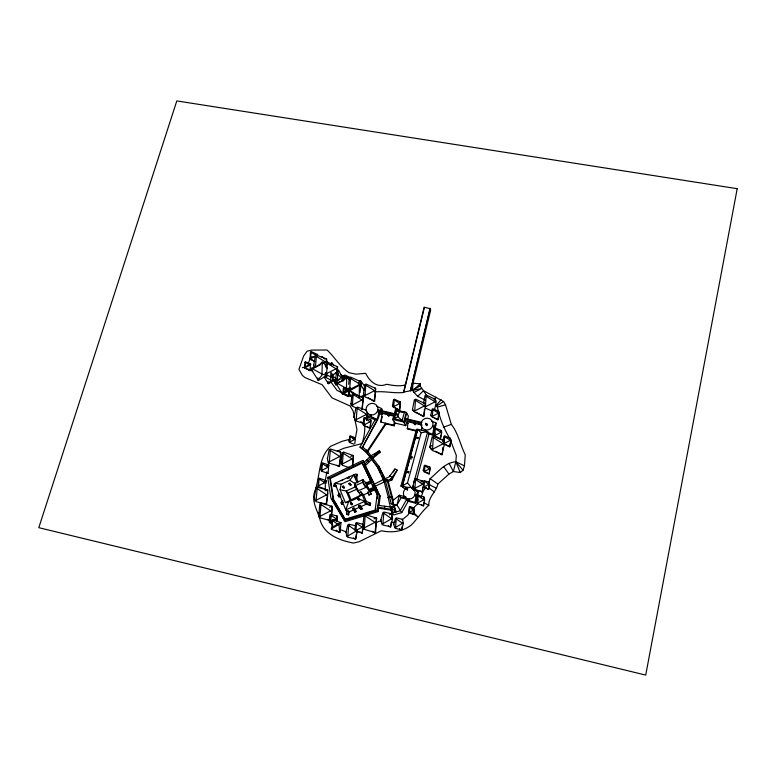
<?xml version="1.0" encoding="UTF-8"?>
<svg xmlns="http://www.w3.org/2000/svg" width="776" height="776" viewBox="0 0 776 776"><rect width="100%" height="100%" fill="white"/><g stroke="black" fill="none" stroke-linecap="round" stroke-linejoin="round"><path stroke-width="1.16" d="M363.042 524.498L363.013 528.514L376.244 521.705L376.02 517.815L374.022 518.843M318.402 484.855L318.451 478.511L325.357 483.05L325.251 489.375M341.915 381.501L341.974 378.125L335.795 372.965M329.334 519.891L329.286 522.452L336.997 518.475L336.968 515.953M359.142 397.681L359.395 386.176M407.584 419.166L408.409 416.159L406.343 412.444L395.44 409.873L392.772 419.428L394.994 423.056L405.8 425.626L406.517 422.988L405.043 420.417L405.557 418.574L421.95 422.454M328.122 381.307L328.054 383.587L330.605 380.774L330.838 372.722M331.585 364.846L331.643 362.683L330.275 364.274M317.811 377.863L317.733 380.114L321.914 375.293L322.331 361.665L320.245 364.157M450.177 443.135L449.973 446.724L444.182 444.299L444.667 435.86L450.449 438.353M318.985 512.742L318.732 516.971L331.808 510.239L331.856 506.117L329.703 507.213M442.844 447.51L442.436 454.59L432.494 450.555L433.357 436.219L443.261 440.419M321.206 468.791L321.08 470.838L328.685 466.919L328.733 464.911L326.58 466.017M440.826 435.249L440.613 438.828L434.764 436.345L435.268 427.954L441.098 430.486M423.861 502.576L423.667 505.787L417.614 503.779L418.157 495.146L424.191 497.212L424.055 499.356M435.181 401.677L435.326 399.339L426.16 395.013L425.345 408.021L431.485 410.814M424.453 409.272L424.016 416.314L414.675 412.163L415.519 399.126L424.821 403.404M422.736 487.231L422.445 491.965L414.869 489.326L415.558 478.569L423.104 481.314M325.542 372.47L325.416 374.245L337.143 368.202L337.104 366.514M349.928 439.274L342.177 441.263L330.673 446.268C317.801 458.005 320.459 476.551 314.687 491.615C311.06 501.917 318.044 511.025 320.304 520.715C324.872 535.023 340.024 540.455 353.361 543.054L359.055 541.755L381.394 530.736C391.492 533.015 402.569 531.735 411.018 525.284C417.459 519.105 421.824 511.219 428.769 505.389C428.391 496.756 436.209 491.935 437.868 484.049L448.955 474.049L453.368 471.527L460.265 472.506L463.059 470.246L464.446 465.842L465.26 454.814C460.246 444.852 458.335 433.299 451.312 424.385L445.531 404.839L443.581 401.502L423.531 390.716L420.029 385.895L420.359 383.897L412.832 383.15L412.599 390.357L414.035 392.443L417.701 396.352L425.132 400.057M366.621 418.633L366.796 416.324M362.324 409.214L363.226 397.613L359.918 396.177M413.88 511.142L413.627 514.372L409.398 513.033L409.903 506.534L413.075 507.562M352.663 466.415L353.507 455.687L343.341 451.991L342.264 465.241L349.074 467.608M360.947 386.467L361.306 381.918L350.636 377.107L349.52 390.891L353.808 392.753M402.181 526.38L401.91 529.872L395.459 528.398L396.313 517.854L401.667 519.134M336.881 521.54L337.317 516.185L330.673 514.265M348.967 392.132L348.608 396.488L343.448 394.276L343.991 387.699L349.142 389.95M330.576 515.342L329.955 522.898L332.176 523.519M331.74 514.915L332.438 506.495L321.109 503.129L319.858 517.728L330.11 520.609M344.389 379.619L344.777 375.002L351.111 377.854M391.23 522.132L390.842 526.826L382.801 524.983L383.887 511.985L391.899 513.916L391.511 518.611M326.133 483.167L326.337 480.771L319.178 478.132L318.441 486.61L325.629 489.171M337.143 372.529L337.628 366.835L327.53 362.227L326.434 374.886L333.525 378.019M326.318 363.527L326.715 359.055L316.501 355.088L315.395 367.485M326.007 367.378L326.415 362.799L337.036 369.415L336.687 372.829M356.339 534.286L355.912 538.981L347.629 537.235L348.822 524.217L355.893 525.798M321.167 469.208L321.739 463.233L328.617 467.724L327.996 473.67M318.917 513.47L319.867 503.769L331.701 511.627L330.731 520.056M362.984 525.226L364.022 515.128L376.137 523.121L374.915 533.131L371.927 531.153M343.467 380.774L344.059 375.361L349.889 378.989M409.68 458.694L410.165 456.055L412.172 456.54M329.296 520.318L329.936 514.643L336.93 519.299L336.658 521.559M348.657 384.314L349.433 377.728L361.044 384.954L360.035 392.598M348.802 392.491L348.308 396.643L343.749 393.772M341.071 462.089L342.197 452.583L353.138 459.644L352.352 465.551M342.934 380.938L343.525 376.214L340.519 374.595M349.093 441.137L349.714 436.17L355.292 439.74L354.758 443.697M416.77 431.223L407.458 429.002L407.914 421.727L422.173 425.112M378.174 511.607L377.223 510.608L379.289 495.185L362.79 460.459L327.705 477.385L330.974 498.299L345.145 521.676L378.174 511.607L378.62 508.202L377.679 507.184L391.686 509.366M379.027 505.186L380.221 496.252L364.584 464.232L370.831 458.092L378.116 467.802L380.657 473.137M363.527 393.577L364.749 384.556L375.603 391.298L374.1 401.415L368.251 397.758M361.8 409.563L363.003 400.668L352.178 393.888L350.946 403.947L352.896 405.169M363.216 481.964L362.625 482.226L365.583 487.532L358.24 490.82L355.34 485.64L362.722 482.332L362.353 479.927L362.935 479.665C363.022 485.718 369.201 488.928 371.229 494.06L369.075 495.03L367.669 492.304L374.604 489.19L377.194 494.661L375.128 510.065L344.971 519.26L333.04 498.822L329.751 477.909L361.888 462.389L370.627 480.363M375.603 510.569L375.923 508.202M377.194 498.745L377.505 496.378M421.436 430.622L421.872 427.314M363.003 424.055L363.876 417.779L370.802 422.154L369.88 428.41L366.932 426.538M354.991 528.582L355.835 522.937L362.916 527.632L362.023 533.248L360.015 531.919M394.994 423.056L394.218 425.84L393.801 425.17L380.793 422.066L382.161 413.365L394.111 416.188M421.339 430.389L421.872 427.052M418.07 491.101L418.574 491.839L415.519 503.158L415.005 502.46L416.023 496.048L418.07 491.101L412.725 489.239L407.497 482.876L421.155 432.736L417.721 429.274L410.165 456.055M393.801 425.17L394.315 421.95M313.688 365.768L315.308 355.699L326.647 362.761L326.075 366.107M410.465 456.53L417.721 429.274L427.702 431.65L429.002 434.143L433.221 435.142L432.775 434.269L433.862 427.586L435.87 422.794L431.689 421.242M392.443 405.945L393.529 399.543L400.513 403.879L399.368 410.261L395.411 407.788M325.27 480.8L326.841 471.721M314.348 496.97L316.026 487.823L327.753 495.573L325.959 504.672L324.019 503.391M353.245 438.43L355.457 437.858L356.96 429.661L353.167 411.096L350.102 405.993L332.041 397.884L322.098 384.702L305.007 377.582L302.388 375.448L298.935 369.395L303.659 355.971L307.131 351.188L311.409 350.112L327.074 350.024C334.98 357.426 339.869 366.679 349.142 372.761L356.106 374.168L365.661 373.295C369.512 381.375 377.126 388.378 386.594 384.275C392.84 385.42 399.213 386.681 405.489 384.915M362.353 479.927L354.428 483.477L354.651 485.805L357.552 490.985L359.162 492.673L360.85 491.916L362.091 494.525L357.222 498.173L348.511 502.072L345.368 502.654L340.082 489.792L341.139 484.166L349.811 480.286L353.778 474.825L356.271 477.579L358.105 481.983M327.375 459.072L329.17 449.634L340.848 457.19L338.937 466.58L337.007 465.328M408.525 511.132L409.389 506.825L414.248 510.23L413.365 514.527L411.425 513.169M310.623 364.031L310.449 364.875L304.473 367.95L304.696 367.087L308.644 365.05M423.415 403.471L425.025 395.595L436.17 402.443L434.453 410.271M353.972 417.401L356.009 407.633L367.698 414.995L366.505 420.398M413.947 482.235L414.636 479.044L423.638 484.806L421.96 492.217L419.981 490.946M379.939 413.841L377.514 419.962L362.537 447.199L377.243 419.564L378.707 412.958L379.047 412.454L379.939 413.841L381.918 414.306M416.12 501.374L417.42 495.524L424.627 500.161L423.279 505.991L421.494 504.837M423.25 470.372L424.336 465.474L430.147 469.16L429.021 474.039L426.131 472.206M423.356 482.876L423.793 480.955L429.613 484.67L428.498 489.472L426.567 488.24M442.698 441.428L443.94 436.238L451.128 440.719L449.595 446.928L445.511 444.376M411.503 389.61L430.68 310.012L430.04 308.247L410.397 390.881L430.205 308.702L424.171 307.189L403.578 392.093L421.523 388.582L414.035 392.443M424.336 307.635L403.772 392.472C393.965 393.558 384.43 390.881 374.74 391.958M345.941 532.481L347.803 524.809L357.329 531.647L355.379 539.291L353.497 537.933M405.838 497.474L401.231 497.562L396.934 505.108L390.25 507.048L396.177 511.947L393.277 504.157L392.743 500.656L399.417 495.233L401.231 497.562L406.692 499.356L408.176 501.306L401.745 512.626L396.934 505.108L399.417 495.233L405.955 496.882M413.705 490.616L414.636 487.163M416.828 479.093L429.002 434.143M433.221 435.142L436.306 423.715L435.87 422.794M407.361 489.966L407.613 489.045L406.032 487.92L405.78 488.841L407.361 489.966L406.032 487.92L406.692 488.822M425.83 423.376L426.17 425.413L427.081 425.626L425.83 423.376L427.324 424.724M412.26 488.589L427.702 431.65L421.155 432.736M380.754 520.347L382.869 512.577L392.501 519.387L390.309 527.137L388.398 525.779M414.064 422.561L414.433 424.569L415.335 424.782L414.064 422.561L414.675 423.677L414.966 422.774L413.821 423.444L415.577 423.89L414.966 422.774M403.074 487.26L400.92 486.067L416.44 429.37L417.857 429.506M410.116 457.103L402.191 486.067L403.714 488.123L406.43 488.802M409.815 458.907L402.337 486.271L400.92 486.067M416.935 438.285L417.178 437.392L418.089 437.606L417.837 438.508L416.935 438.285L418.089 437.606M408.816 471.565L407.662 472.245L408.574 472.477L408.816 471.565L407.904 471.342L408.312 473.195M404.044 422.619L406.692 413.065M393.131 420.01L395.498 411.542M397.535 414.636L395.954 413.259L395.712 414.151L397.293 415.519M396.604 414.365L396.856 413.472L395.712 414.151L396.604 414.365L395.954 413.259M405.8 425.626L403.695 422.018L392.772 419.428L397.865 416.683L399.242 411.736L395.44 409.873L395.799 410.485M380.793 422.066L382.306 416.693M387.699 414.035L387.447 414.917L389.048 416.275L387.699 414.035L388.407 415.189L388.592 414.248L387.447 414.917L389.29 415.393L388.592 414.248M393.694 524.605L395.488 518.329L403.316 523.868L401.473 530.115L399.533 528.737M334.126 486.183L334.407 483.496L334.126 486.183L336.086 486.688M327.821 466.046L329.072 461.817M346.426 509.987L346.562 514.09L348.54 514.886L349.472 511.762L353.963 509.745L354.952 512.16L356.223 511.597L353.972 507.979L352.702 508.552L354.952 512.16M370.443 503.207L370.191 505.36L370.443 503.207L365.273 500.947M428.284 484.214L430.088 478.627C438.052 472.215 444.793 462.612 455.851 461.739L464.446 465.842M421.038 497.464L423.318 490.772L426.257 487.309M308.198 363.391L310.924 356.931M348.511 502.072L345.747 509.88L347.473 511.471M318.441 484.437L317.782 486.174L325.425 482.245L325.998 480.548L324.106 481.518M337.288 372.034L338.103 369.88L337.356 380.628L335.727 384.818M383.363 479.607L374.09 484.243L373.663 483.768L374.595 485.718L375.05 486.271L391.036 478.811L397.176 470.14L394.935 468.995L389.222 476.823L384.75 478.889L378.61 466.007L385.148 478.967M392.695 498.24L391.23 496.485L388.097 497.397L388.417 497.775L384.042 481.265L387.059 480.005L388.233 481.498L391.909 479.946L397.176 470.14M393.325 471.983L394.935 468.995M370.21 457.209L366.961 452.844L360.015 447.112L375.506 418.953L377.514 419.962M406.692 499.356L400.203 510.773L392.161 513.111M409.912 511.869L407.933 515.031L402.23 519.755M378.116 467.802L365.971 451.584L366.854 450.255L367.834 451.516L386.041 423.89L385.604 423.211L367.349 450.895L362.256 446.83M367.067 450.536L366.194 451.865L360.015 447.112M379.978 411.037L381.598 408.583L376.418 406.052M434.046 399.756L435.947 397.147M357.348 474.417L355.311 477.094L356.708 478.637L357.348 474.417L355.447 474.02L354.079 475.804M332.613 527.049L331.061 528.999L339.199 524.333L340.625 522.452L333.622 526.477M441.108 399.688L436.131 405.538L437.392 407.109C439.623 418.506 444.085 428.556 449.721 438.488M359.627 500.025L358.425 498.299L357.911 499.56L358.755 500.413M343.225 380.55L346.736 376.826L346.416 389.61L342.187 393.927M412.153 509.502L417.944 503.382M343.215 375.962L334.553 382.675M365.574 465.435L371.791 459.324M417.701 396.352L423.531 390.716L427.207 396.497M363.779 462.545L369.9 456.851M374.721 454.736L379.299 450.856L380.23 452.098L372.897 458.315L371.946 457.083L380.23 452.098M420.359 383.897L412.599 390.357L420.029 385.895M436.733 405.974L443.581 401.502M362.673 529.62L364.71 528.32M338.074 495.311L338.918 494.787L339.432 496.058L338.598 496.582L338.074 495.311L338.627 495.835M341.1 502.712L341.944 502.188L342.468 503.459L341.624 503.983L341.1 502.712L342.168 504.487L341.624 503.983M407.497 482.876L402.191 486.067L408.904 487.745M371.006 455.822L379.299 450.856M345.368 502.654L362.091 494.525M330.236 364.109L332.186 362.974L333.825 365.622M327.404 375.128L318.325 380.434L311.215 369.425L323.456 362.276L327.259 368.319M327.375 375.497L324.281 377.311L328.403 383.78L334.563 380.182M361.48 397.428L364.536 395.634M357.435 530.406L346.726 536.575L345.999 531.832L339.878 529.436M389.494 514.692L391.424 513.576L392.608 518.145L381.879 524.333L380.803 519.697M412.105 508.765L413.889 507.737L414.297 509.609L408.933 512.703L408.554 510.812M339.432 496.058L338.365 494.264L339.82 493.429M338.889 495.534L340.334 494.7M342.468 503.459L341.401 501.674L342.856 500.85M341.925 502.955L343.38 502.12M391.696 507.271L394.266 505.884L395.75 511.452L391.725 512.616L388.097 497.397M313.194 356.514L310.06 358.124L309.837 359.123L317.219 355.311L317.374 354.351L315.289 355.427M315.26 367.397L320.488 364.701M322.583 363.624L326.764 361.47L326.153 358.706M358.648 382.636L360.733 381.559L361.141 383.635L348.414 390.192L348.201 388.019M365.535 394.295L360.326 396.992L348.288 390.396L350.422 389.348M353.158 438.721L355.185 437.683L355.34 439.1L349.229 442.242L349.122 440.807M425.287 406.847L436.248 401.202L434.773 399M350.81 456.443L352.964 455.337L353.235 458.373L341.227 464.572L341.12 461.439M435.055 433.202L433.163 434.182L434.085 435.918L441.738 431.97L440.749 430.273M325.086 490.752L327.22 489.656L327.87 494.196L314.891 500.879L314.406 496.252M431.941 445.56L429.807 446.666L431.33 449.828L444.386 443.106L442.66 440.04M443.494 443.872L451.176 439.914L450.09 438.13M420.524 482.119L422.658 481.023L423.706 483.778L414.015 488.773L413.075 485.96M423.405 487.231L429.652 484.011L428.934 482.226M418.07 499.948L416.149 500.937L416.925 503.333L424.685 499.337L423.832 496.98M375.846 522.888L379.076 521.278L381.113 521.356M372.606 484.99C371.636 483.749 373.469 488.676 374.662 485.815M329.751 477.909L330.334 478.472L362.382 463M356.756 532.355L358.725 531.444M366.408 502.993L364.817 501.335L345.747 509.88L334.863 483.312L353.778 474.825L357.135 482.895M341.285 480.664L342.837 479.917M349.326 477.822L348.793 477.25L347.25 477.987L348.065 478.385M349.006 483.574L349.869 483.176L351.101 484.951L350.228 485.339L349.355 484.428L349.006 483.574L351.101 484.951M354.651 485.805L355.243 485.534L358.24 490.82M370.782 481.518L369.764 479.364L371.277 478.685L371.665 479.131M355.65 486.746L346.203 490.985L340.082 489.792M371.277 478.685L372.305 480.839L371.908 480.373L365.942 483.05L369.425 490.383L368.639 489.501L373.392 487.376L370.821 481.964L366.32 483.972M340.819 496.349L339.141 497.096L338.598 496.582M349.918 499.977L346.203 490.985L348.249 493.032L357.61 488.831M367.116 484.874L371.597 482.866L370.821 481.964M357.552 490.985L358.143 490.713M366.078 487.163L365.583 487.532M375.739 488.075L374.226 488.754L375.565 491.227L377.087 490.548L375.351 487.629L369.036 490.451L368.639 489.501M360.85 491.916L363.624 494.875L368.163 492.838L369.075 495.03M370.317 491.877L375.08 489.743L377.67 495.195L377.194 494.661M357.552 498.687L358.784 499.162L357.911 499.56L357.552 498.687L358.425 498.299M375.186 490.791L376.709 490.112M368.784 494.661L371.229 494.06M358.725 505.855L359.996 505.283L361.218 506.495L362.217 508.91L360.947 509.483L358.725 505.855L360.947 509.483M355.233 509.182L359.948 507.067M361.218 506.495L367.203 503.818M353.478 510.21L354.748 509.638L356.223 511.597M359.492 507.514L360.772 506.951L362.217 508.91M353.972 510.686L355.253 510.123M359.986 507.999L361.257 507.426M354.457 511.694L355.728 511.122M360.462 508.998L361.732 508.435M337.23 451.137L343.836 448.266L362.004 443.61A51.226 48.548 -42.3 0 0 364.759 424.811M443.3 427.236L451.312 424.385M350.791 387.971L347.512 388.97L336.396 382.869L340.848 381.598M346.678 519.396L357.086 516.215M364.031 514.1L369.822 512.335M344.049 520.715L377.223 510.608M401.745 512.626L393.781 514.934L391.725 512.616L392.413 508.581L394.266 505.884L391.201 503.575L389.368 496.698M437.392 407.109L445.531 404.839M334.524 379.483L331.294 380.376L324.3 376.544L327.569 375.671M340.121 379.483L338.045 380.065L331.565 375.264L333.67 374.711M327.288 373.508L323.078 374.604L311.263 368.134L314.474 367.349M391.473 522.762L395.682 521.676M302.378 367.678L305.851 366.796M358.619 380.861L360.665 380.676L364.458 386.07M333.738 485.815L336.464 485.883M320.672 356.601L322.331 356.669L324.785 359.055M399.242 411.736L406.343 412.444L403.695 422.018L397.865 416.683M334.863 483.312L341.139 484.166M377.941 505.283L391.094 507.116M407.264 500.103L415.005 502.46M378.62 508.202L391.405 510.191M366.272 415.713L371.006 416.537L377.243 419.564M378.281 409.854L394.14 413.608M378.824 410.63L394.78 414.394M378.736 411.91L394.761 415.703M405.082 419.108L421.494 422.998M405.043 420.417L421.446 424.307M406.517 422.988L408.147 423.376M407.07 428.333L416.402 430.554M386.041 423.89L394.218 425.84M409.67 456.977L412.686 457.714M409.515 458.432L411.522 458.917M416.625 491.344L418.574 491.839M408.176 501.306L415.519 503.158M391.201 503.575L396.934 505.108M346.562 514.09L348.54 514.886M368.687 502.945L370.753 503.537M370.191 505.36L366.272 504.235L364.701 502.78L369.88 505.04M328.374 473.476L321.739 471.265L322.457 462.865L329.072 465.134M363.944 423.628L356.126 420.961L357.222 407.002L366.126 410.165M367.019 416.809L376.234 420.039M428.187 432.581L432.775 434.269M353.895 444.144L349.763 442.582L350.296 435.879L355.457 437.858M312.873 371.2L308.295 369.134M324.436 375.991L326.57 376.874M343.855 393.626L352.1 397.07M357.222 498.173L364.817 501.335L361.199 492.294M357.804 408.515L352.275 406.197L353.303 393.306L357.717 395.217M310.313 370.618L304.987 368.28L305.579 361.829L310.895 364.196M314.823 361.48L310.478 359.511L311.195 351.567L317.704 354.564M429.312 484.719L436.51 488.288M389.678 475.969L391.938 477.133M337.153 384.217L335.145 383.169L336.512 372.441L338.511 373.518M423.55 502.499L428.769 505.389M384.75 478.889L387.34 480.363M432.756 416.78L430.738 415.529L432.116 409.156L439.235 413.54L437.79 419.894L434.773 418.022M414.423 411.037L412.425 409.796L414.384 399.708L425.51 406.575L423.415 416.615L416.421 412.279M411.92 513.111L417.944 516.835L412.977 511.985M317.151 356.068L310.497 351.926L310.022 358.522L314.746 361.47M348.928 391.453L343.419 388L342.837 393.199L337.075 390.406L331.158 382.325M349.811 480.286L355.447 483.817M432.765 449.265L429.759 447.374L432.116 436.859L444.308 444.473L441.796 454.93L435.772 451.147M360.724 421.669L363.614 423.502M327.676 519.309L329.625 520.609M430.088 478.627L437.868 484.049M336.124 530.095L339.675 532.656L339.112 525.265L331.915 520.095L332.477 526.477M428.837 487.823L434.376 491.974M344.971 519.26L345.514 519.745L333.04 498.822M342.429 377.514L344.204 379.125M349.472 511.762L348.017 510.414L348.152 514.527M341.401 501.674L341.944 502.188M352.702 508.552L353.963 509.745M338.365 494.264L338.918 494.787M351.344 504.051L350.48 503.207L351.353 502.819L352.217 503.653M327.705 477.385L328.859 478.53M331.207 523.431L332.855 525.08M343.341 487.415L342.439 486.513L343.312 486.125L344.204 487.027M367.669 492.304L368.163 492.838M385.585 509.289L384.673 508.27L384.508 506.195M362.935 479.665L367.232 484.515M379.289 495.185L380.221 496.252M374.226 488.754L375.08 489.743M369.764 479.364L370.152 479.81L361.888 462.389M463.059 470.246L455.851 461.739L456.327 455.464L450.594 440.613M362.79 460.459L363.789 461.671M384.042 481.265L377.185 466.609M368.687 462.38L366.844 459.693M365.971 451.584L366.961 452.844M366.253 482.187L366.738 483.952M391.036 478.811L391.909 479.946M407.73 498.9L409.35 501.034A5.907 5.781 -44 0 1 407.943 500.472M366.854 450.255L379.542 467.2M443.532 466.522L448.955 474.049M414.985 494.603L416.537 496.776M369.774 414.714L371.752 417.634A5.985 5.723 -34.2 0 0 373.246 417.954M408.554 472.293L407.904 471.342L408.574 472.477M377.514 411.115L379.425 414.074M438.304 411.231L439.274 412.745L431.66 416.673L430.758 415.121M326.24 360.462L327.986 363.197M342.74 394.227L336.357 384.091L347.793 377.408L349.675 380.463M331.507 373.081L332.671 374.944M381.598 408.583L382.296 409.709M351.916 397.642L348.259 391.705L360.588 384.498L364.177 390.464M417.178 437.392L417.837 438.508M424.268 403.064L425.587 405.334L413.618 411.503L412.473 409.156M332.118 499.346L343.37 518.63M416.44 429.37L416.984 430.36M425.403 429.904L426.48 431.951M449.091 463.34L453.368 471.527L455.851 461.739L460.265 472.506M336.047 385.051L331.498 376.282L338.724 370.336L343.205 379.154M359.162 492.673L360.433 495.263M432.843 425.5L434.327 428.527M381.676 475.281L383.713 479.549M371.908 480.373L375.351 487.629M369.832 491.334L370.947 493.691M359.996 505.283L360.772 506.951M353.972 507.979L354.748 509.638M429.458 466.842L430.185 468.5L423.948 471.721L423.269 470.023M399.96 401.677L400.571 403.093L393.005 406.983L392.472 405.538M365.777 482.866L368.881 490.277M348.249 493.032L351.014 499.725M363.624 494.875L366.194 501.286M348.793 477.25L349.055 477.987M367.223 411.93L367.795 413.666L355.01 420.252L354.031 416.702M375.099 388.048L375.691 390.076L363.847 396.187L363.42 394.072M402.346 519.115L403.394 522.859L394.712 527.864L393.733 524.081M388.233 481.498L393.306 500.549M387.059 480.005L391.55 496.863L389.688 497.077L385.255 480.383M391.23 496.485L393.277 504.157M391.133 508.843L392.316 513.285M370.53 419.787L370.86 421.368L363.304 425.267L363.032 423.647M340.15 451.807L340.955 455.832L328.083 462.467L327.433 458.364M362.683 397.283L363.1 399.436L351.247 405.547L351.004 403.307M313.746 365.098L314.212 367.94M330.334 478.472L333.612 499.346M350.771 377.65L350.927 378.824M362.712 524.188L362.984 526.807L355.224 530.803L355.098 529.028M355.02 483.215L355.34 485.64M438.663 411.445L438.178 419.7L432.339 417.09L432.843 408.777L438.663 411.445M429.749 467.026L429.332 473.884L424.501 472.07L424.928 465.173L429.749 467.026M429.225 482.41L428.808 489.316L423.958 487.59L424.385 480.645L429.225 482.41M305.017 362.12L304.658 367.407L310.012 370.763L310.4 365.486L305.017 362.12M400.309 401.89L399.747 410.067L393.675 407.4L394.247 399.174L400.309 401.89M376.622 518.203L375.565 532.792L364.167 529.28L365.283 514.488L376.622 518.203M375.642 388.388L374.692 401.114L364.875 396.827L365.874 383.975L375.642 388.388M370.87 420L370.249 428.216L363.963 425.685L364.594 417.41L370.87 420M363.061 524.421L362.411 533.054L355.903 531.25L356.572 522.558L363.061 524.421M340.722 452.185L339.578 466.25L329.189 463.194L330.392 449.003L340.722 452.185M327.802 490.034L326.599 504.342L316.016 501.626L317.258 487.192L327.802 490.034M340.984 522.714L340.082 532.423L331.75 529.494L332.681 519.648L340.984 522.714M342.885 486.571L343.69 488.269L344.563 487.881L342.439 486.513L342.798 487.376L343.671 486.979L343.312 486.125L342.885 486.571M349.452 483.632L349.355 484.428L350.228 484.04L349.869 483.176L349.452 483.632M350.927 503.284L351.703 504.914L352.576 504.526L350.48 503.207L350.839 504.08L351.712 503.682L351.353 502.819L350.927 503.284M737.2 188.684L645.719 675.081L38.8 527.67L176.802 100.919L737.2 188.684M434.541 428.323L433.134 434.599L440.235 439.022L441.699 432.775L434.541 428.323M406.954 488.143L406.702 489.074L405.78 488.841L406.954 488.143M426.742 423.589L426.499 424.491L425.587 424.278L426.742 423.589M404.374 412.395L402.094 420.621L394.344 418.778L396.633 410.572L404.374 412.395M348.87 389.775L342.856 392.879L342.924 393.946L348.977 390.823L348.87 389.775M409.272 499.075A5.966 5.83 -43.6 0 0 414.403 490.131A5.966 5.83 -43.6 0 0 404.18 490.325A5.966 5.83 -43.6 0 0 409.272 499.075M425.423 429.904A6.101 5.907 -26.6 0 0 432.833 422.425A6.101 5.907 -26.6 0 0 422.687 420.039A6.101 5.907 -26.6 0 0 425.423 429.904M371.297 415.024A6.043 5.771 -34.1 0 0 377.446 406.634A6.043 5.771 -34.1 0 0 367.194 405.887A6.043 5.771 -34.1 0 0 371.297 415.024"/></g></svg>
